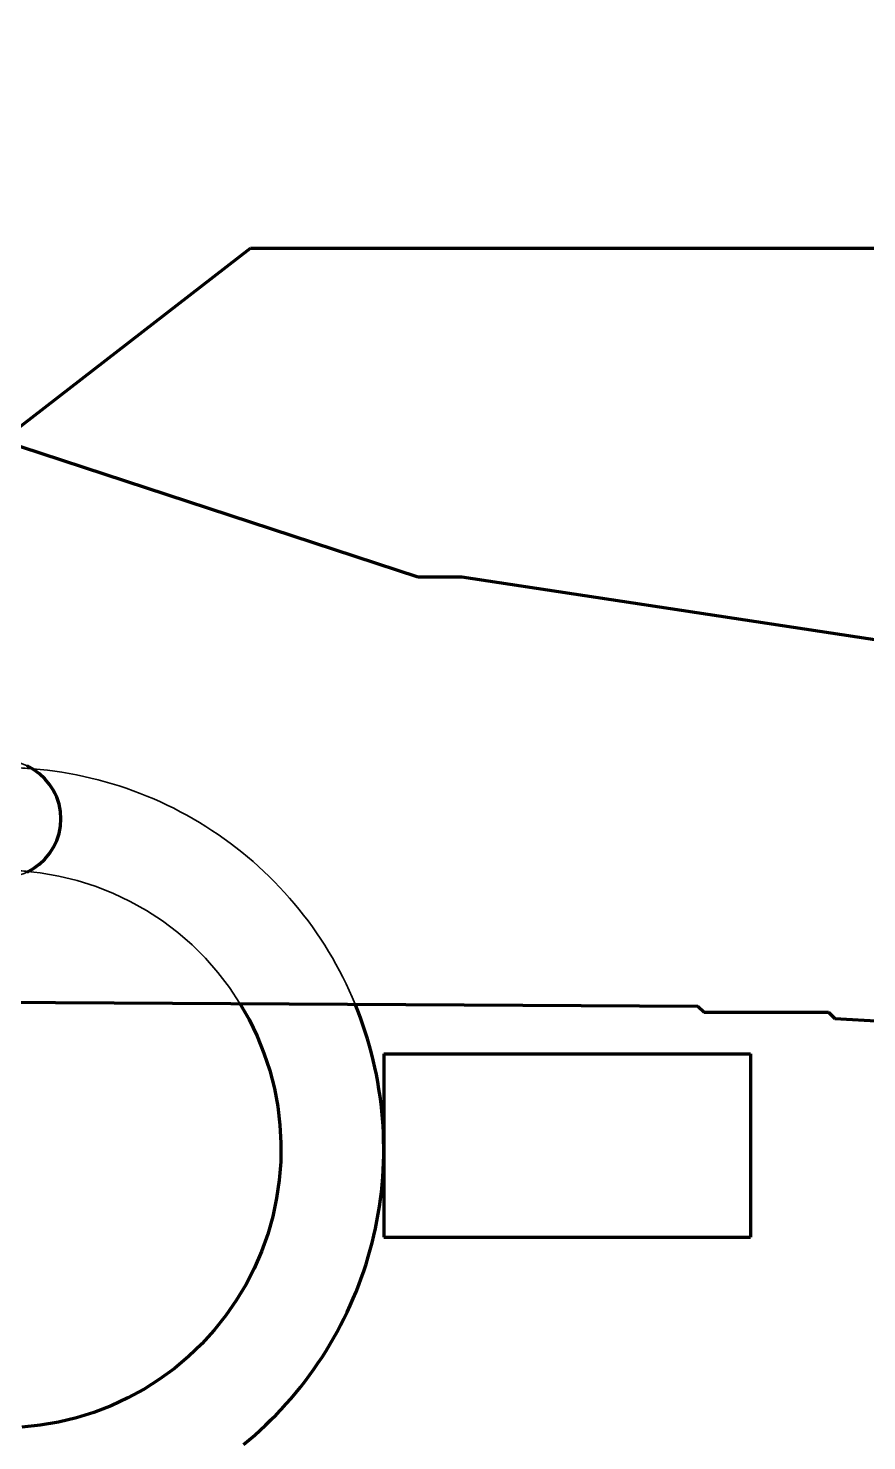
# Model space of a CAD drawing. Header units: millimetres. Extents: x 0 to 2382, y 0 to 420.
# Drawn here: x 992.38 to 1015.23, y 307.2 to 345.7 of the extents above; entities that cross this region are included whole.
import ezdxf

# ---------------------------------------------------------------- set-up
doc = ezdxf.new("R2010")
doc.units = ezdxf.units.MM
doc.linetypes.add('IRAM-E-TRAZOS', pattern=[5, 4, -1])
for name, color, linetype, lineweight in [('01-VISIBLE', 7, 'CONTINUOUS', 70), ('02-OCULTA', 4, 'IRAM-E-TRAZOS', 35), ('08-FINA', 5, 'CONTINUOUS', 18)]:
    doc.layers.add(name, color=color, linetype=linetype, lineweight=lineweight)

msp = doc.modelspace()

# ---------------------------------------------------------------- linework, layer by layer
at = {"layer": '01-VISIBLE'}
for points in [[(983.624, 328.24), (998.437, 339.705)], [(998.437, 339.705), (1054.403, 339.705)], [(1003.007, 330.735), (992.177, 334.285)], [(1004.197, 330.735), (1003.007, 330.735)], [(1020.957, 328.195), (1004.197, 330.735)], [(993.267, 324.145), (993.254, 324.346), (993.216, 324.543), (993.154, 324.734), (993.069, 324.916), (992.961, 325.085), (992.833, 325.24), (992.687, 325.378), (992.524, 325.496), (992.348, 325.593)], [(992.348, 322.697), (992.524, 322.794), (992.687, 322.912), (992.833, 323.05), (992.961, 323.205), (993.069, 323.374), (993.154, 323.556), (993.216, 323.747), (993.254, 323.944), (993.267, 324.145)], [(988.338, 319.171), (1010.627, 319.045)], [(998.147, 319.115), (998.395, 318.679), (998.614, 318.226), (998.802, 317.761), (998.96, 317.284), (999.085, 316.797), (999.178, 316.303), (999.238, 315.805), (999.265, 315.303), (999.259, 314.801), (999.22, 314.3), (999.147, 313.803), (999.042, 313.312), (998.905, 312.828), (998.736, 312.355), (998.536, 311.894), (998.307, 311.448), (998.048, 311.017), (997.761, 310.605), (997.448, 310.212), (997.11, 309.841), (996.747, 309.493), (996.363, 309.169), (995.958, 308.872), (995.534, 308.603), (995.093, 308.361), (994.638, 308.15), (994.169, 307.969), (993.69, 307.819), (993.201, 307.702), (992.706, 307.616), (992.207, 307.564)], [(998.246, 307.09), (998.4, 307.219), (998.552, 307.351), (998.701, 307.485), (998.848, 307.623), (998.992, 307.763), (999.133, 307.906), (999.272, 308.051), (999.408, 308.2), (999.541, 308.351), (999.67, 308.504), (999.797, 308.66), (999.921, 308.818), (1000.042, 308.979), (1000.159, 309.142), (1000.274, 309.307), (1000.385, 309.475), (1000.493, 309.645), (1000.598, 309.816), (1000.699, 309.99), (1000.797, 310.165), (1000.892, 310.343), (1000.983, 310.522), (1001.07, 310.703), (1001.154, 310.885), (1001.235, 311.07), (1001.312, 311.255), (1001.385, 311.442), (1001.455, 311.631), (1001.521, 311.821), (1001.584, 312.012), (1001.642, 312.204), (1001.697, 312.398), (1001.748, 312.592), (1001.796, 312.787), (1001.84, 312.984), (1001.879, 313.181), (1001.916, 313.378), (1001.948, 313.577), (1001.976, 313.776), (1002.001, 313.975), (1002.021, 314.175), (1002.038, 314.376), (1002.051, 314.576), (1002.06, 314.777), (1002.065, 314.978), (1002.067, 315.179), (1002.064, 315.38), (1002.058, 315.581), (1002.047, 315.782), (1002.033, 315.982), (1002.015, 316.182), (1001.993, 316.382), (1001.967, 316.582), (1001.937, 316.78), (1001.904, 316.979), (1001.866, 317.176), (1001.825, 317.373), (1001.78, 317.569), (1001.732, 317.764), (1001.679, 317.958), (1001.623, 318.151), (1001.563, 318.343), (1001.499, 318.534), (1001.432, 318.723), (1001.361, 318.911), (1001.286, 319.098)], [(1010.627, 319.045), (1010.797, 318.875)], [(1010.797, 318.875), (1014.187, 318.875)], [(1014.187, 318.875), (1014.357, 318.705)], [(1014.357, 318.705), (1023.327, 318.195)], [(1002.067, 317.745), (1012.067, 317.745)], [(1002.067, 317.745), (1002.067, 317.245), (1002.067, 316.745), (1002.067, 316.245), (1002.067, 315.745), (1002.067, 315.245), (1002.067, 314.745), (1002.067, 314.245), (1002.067, 313.745), (1002.067, 313.245), (1002.067, 312.745)], [(1012.067, 317.745), (1012.067, 317.245), (1012.067, 316.745), (1012.067, 316.245), (1012.067, 315.745), (1012.067, 315.245), (1012.067, 314.745), (1012.067, 314.245), (1012.067, 313.745), (1012.067, 313.245), (1012.067, 312.745)], [(1002.067, 312.745), (1012.067, 312.745)]]:
    msp.add_lwpolyline(points, dxfattribs=at)
at = {"layer": '02-OCULTA'}
for points in [[(978.967, 324.635), (998.437, 339.705)], [(998.437, 339.705), (1054.403, 339.705)], [(1003.007, 330.735), (992.177, 334.285)], [(1004.197, 330.735), (1003.007, 330.735)], [(1020.957, 328.195), (1004.197, 330.735)], [(992.499, 325.512), (992.436, 325.548), (992.371, 325.582), (992.305, 325.612), (992.237, 325.64), (992.168, 325.664), (992.099, 325.686), (992.028, 325.704), (991.957, 325.718), (991.885, 325.73), (991.812, 325.738), (991.74, 325.743), (991.667, 325.745)], [(992.499, 325.512), (992.429, 325.517), (992.36, 325.522), (992.291, 325.526), (992.222, 325.53), (992.152, 325.534), (992.083, 325.537), (992.014, 325.539), (991.944, 325.541), (991.875, 325.543), (991.805, 325.544), (991.736, 325.545), (991.667, 325.545)], [(993.267, 324.145), (993.254, 324.346), (993.216, 324.543), (993.154, 324.734), (993.069, 324.916), (992.961, 325.085), (992.833, 325.24), (992.687, 325.378), (992.524, 325.496), (992.348, 325.593)], [(993.267, 324.145), (993.254, 324.346), (993.216, 324.543), (993.154, 324.734), (993.069, 324.916), (992.961, 325.085), (992.833, 325.24), (992.687, 325.378), (992.524, 325.496), (992.348, 325.593)], [(992.378, 322.712), (992.832, 323.049), (993.141, 323.524), (993.265, 324.076), (993.189, 324.637), (992.923, 325.136), (992.499, 325.512)], [(1001.286, 319.098), (1001.208, 319.283), (1001.126, 319.466), (1001.041, 319.648), (1000.953, 319.828), (1000.86, 320.007), (1000.765, 320.183), (1000.666, 320.358), (1000.563, 320.531), (1000.458, 320.702), (1000.349, 320.871), (1000.237, 321.037), (1000.121, 321.202), (1000.003, 321.364), (999.881, 321.523), (999.756, 321.681), (999.629, 321.836), (999.498, 321.988), (999.364, 322.138), (999.228, 322.286), (999.088, 322.43), (998.946, 322.572), (998.802, 322.712), (998.654, 322.848), (998.504, 322.981), (998.351, 323.112), (998.196, 323.24), (998.039, 323.364), (997.879, 323.486), (997.717, 323.604), (997.552, 323.719), (997.385, 323.832), (997.217, 323.94), (997.046, 324.046), (996.873, 324.148), (996.698, 324.247), (996.521, 324.342), (996.343, 324.434), (996.163, 324.523), (995.981, 324.608), (995.797, 324.69), (995.612, 324.768), (995.425, 324.842), (995.237, 324.913), (995.048, 324.98), (994.858, 325.043), (994.666, 325.103), (994.473, 325.159), (994.279, 325.212), (994.084, 325.26), (993.888, 325.305), (993.692, 325.346), (993.494, 325.383), (993.296, 325.417), (993.098, 325.446), (992.898, 325.472), (992.699, 325.494), (992.499, 325.512)], [(992.348, 322.697), (992.524, 322.794), (992.687, 322.912), (992.833, 323.05), (992.961, 323.205), (993.069, 323.374), (993.154, 323.556), (993.216, 323.747), (993.254, 323.944), (993.267, 324.145)], [(992.348, 322.697), (992.524, 322.794), (992.687, 322.912), (992.833, 323.05), (992.961, 323.205), (993.069, 323.374), (993.154, 323.556), (993.216, 323.747), (993.254, 323.944), (993.267, 324.145)], [(990.956, 322.712), (991.068, 322.661), (991.183, 322.62), (991.302, 322.587), (991.422, 322.564), (991.544, 322.55), (991.667, 322.545), (991.789, 322.55), (991.911, 322.564), (992.032, 322.587), (992.15, 322.62), (992.266, 322.661), (992.378, 322.712)], [(992.378, 322.712), (992.319, 322.717), (992.259, 322.722), (992.2, 322.726), (992.141, 322.73), (992.082, 322.734), (992.023, 322.737), (991.963, 322.739), (991.904, 322.741), (991.845, 322.743), (991.785, 322.744), (991.726, 322.745), (991.667, 322.745)], [(991.667, 322.745), (992.184, 322.727), (992.698, 322.675), (993.208, 322.587), (993.711, 322.465), (994.204, 322.309), (994.685, 322.12), (995.153, 321.898), (995.604, 321.646), (996.037, 321.363), (996.45, 321.051), (996.841, 320.712), (997.207, 320.347), (997.548, 319.958), (997.862, 319.547), (998.147, 319.115)], [(980.487, 319.215), (1010.627, 319.045)], [(1010.627, 319.045), (1010.797, 318.875)], [(1010.797, 318.875), (1014.187, 318.875)], [(1014.187, 318.875), (1014.357, 318.705)], [(1014.357, 318.705), (1023.327, 318.195)], [(1002.067, 312.745), (1002.067, 313.245), (1002.067, 313.745), (1002.067, 314.245), (1002.067, 314.745), (1002.067, 315.245), (1002.067, 315.745), (1002.067, 316.245), (1002.067, 316.745), (1002.067, 317.245), (1002.067, 317.745)], [(1012.067, 312.745), (1012.067, 313.245), (1012.067, 313.745), (1012.067, 314.245), (1012.067, 314.745), (1012.067, 315.245), (1012.067, 315.745), (1012.067, 316.245), (1012.067, 316.745), (1012.067, 317.245), (1012.067, 317.745)]]:
    msp.add_lwpolyline(points, dxfattribs=at)
at = {"layer": '08-FINA'}
msp.add_circle((990.667, 325.75), 65.25, dxfattribs=at)

doc.saveas('drawing.dxf')
